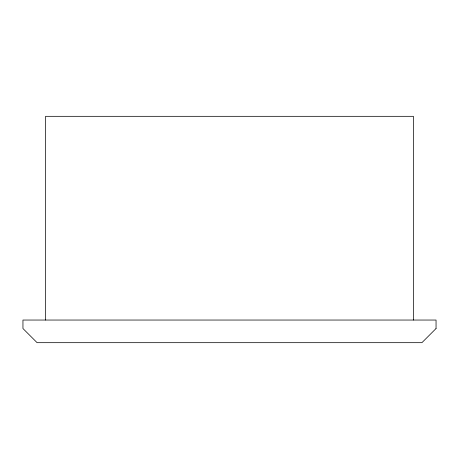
<?xml version="1.0" encoding="UTF-8"?>
<svg xmlns="http://www.w3.org/2000/svg" width="459" height="459" viewBox="0 0 459 459"><rect width="100%" height="100%" fill="white"/><g stroke="black" fill="none" stroke-linecap="round" stroke-linejoin="round"><path stroke-width="0.69" d="M413.416 320.043L413.416 116.322L45.584 116.322L45.584 320.043M436.05 328.529L421.901 342.678L37.099 342.678L22.95 328.529L22.95 320.043L436.05 320.043L436.05 328.529"/></g></svg>
